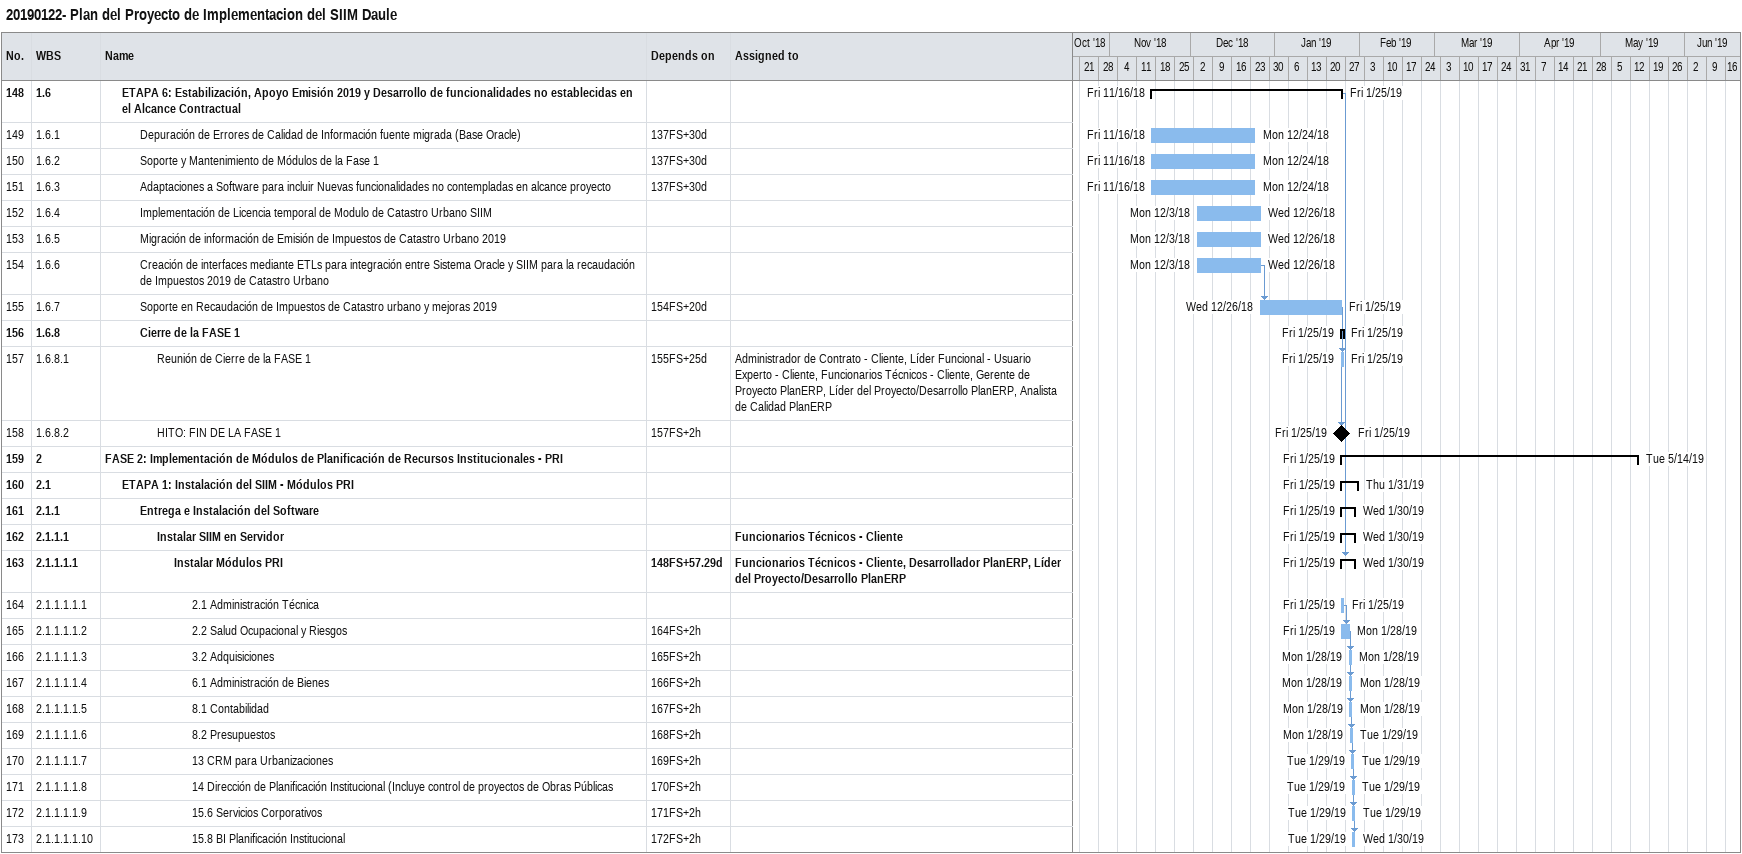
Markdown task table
20190122- Plan del Proyecto de Implementacion del SIIM Daule

| ID | WBS | Task | Start | Finish | Predecessors | Resources |
|---|---|---|---|---|---|---|
| 148 | 1.6 | **ETAPA 6: Estabilización, Apoyo Emisión 2019 y Desarrollo de funcionalidades no establecidas en el Alcance Contractual** | 2018-11-16 | 2019-01-25 |  |  |
| 149 | 1.6.1 | Depuración de Errores de Calidad de Información fuente migrada (Base Oracle) | 2018-11-16 | 2018-12-24 | 137FS+30d |  |
| 150 | 1.6.2 | Soporte y Mantenimiento de Módulos de la Fase 1 | 2018-11-16 | 2018-12-24 | 137FS+30d |  |
| 151 | 1.6.3 | Adaptaciones a Software para incluir Nuevas funcionalidades no contempladas en alcance proyecto | 2018-11-16 | 2018-12-24 | 137FS+30d |  |
| 152 | 1.6.4 | Implementación de Licencia temporal de Modulo de Catastro Urbano SIIM | 2018-12-03 | 2018-12-26 |  |  |
| 153 | 1.6.5 | Migración de información de Emisión de Impuestos de Catastro Urbano 2019 | 2018-12-03 | 2018-12-26 |  |  |
| 154 | 1.6.6 | Creación de interfaces mediante ETLs para integración entre Sistema Oracle y SIIM para la recaudación de Impuestos 2019 de Catastro Urbano | 2018-12-03 | 2018-12-26 |  |  |
| 155 | 1.6.7 | Soporte en Recaudación de Impuestos de Catastro urbano y mejoras 2019 | 2018-12-26 | 2019-01-25 | 154FS+20d |  |
| 156 | 1.6.8 | **Cierre de la FASE 1** | 2019-01-25 | 2019-01-25 |  |  |
| 157 | 1.6.8.1 | Reunión de Cierre de la FASE 1 | 2019-01-25 | 2019-01-25 | 155FS+25d | Administrador de Contrato - Cliente, Líder Funcional - Usuario Experto - Cliente, Funcionarios Técnicos - Cliente, Gerente de Proyecto PlanERP, Líder del Proyecto/Desarrollo PlanERP, Analista de Calidad PlanERP |
| 158 | 1.6.8.2 | HITO: FIN DE LA FASE 1 (milestone) | 2019-01-25 | 2019-01-25 | 157FS+2h |  |
| 159 | 2 | **FASE 2: Implementación de Módulos de Planificación de Recursos Institucionales - PRI** | 2019-01-25 | 2019-05-14 |  |  |
| 160 | 2.1 | **ETAPA 1: Instalación del SIIM - Módulos PRI** | 2019-01-25 | 2019-01-31 |  |  |
| 161 | 2.1.1 | **Entrega e Instalación del Software** | 2019-01-25 | 2019-01-30 |  |  |
| 162 | 2.1.1.1 | **Instalar SIIM en Servidor** | 2019-01-25 | 2019-01-30 |  | Funcionarios Técnicos - Cliente |
| 163 | 2.1.1.1.1 | **Instalar Módulos PRI** | 2019-01-25 | 2019-01-30 | 148FS+57.29d | Funcionarios Técnicos - Cliente, Desarrollador PlanERP, Líder del Proyecto/Desarrollo PlanERP |
| 164 | 2.1.1.1.1.1 | 2.1 Administración Técnica | 2019-01-25 | 2019-01-25 |  |  |
| 165 | 2.1.1.1.1.2 | 2.2 Salud Ocupacional y Riesgos | 2019-01-25 | 2019-01-28 | 164FS+2h |  |
| 166 | 2.1.1.1.1.3 | 3.2 Adquisiciones | 2019-01-28 | 2019-01-28 | 165FS+2h |  |
| 167 | 2.1.1.1.1.4 | 6.1 Administración de Bienes | 2019-01-28 | 2019-01-28 | 166FS+2h |  |
| 168 | 2.1.1.1.1.5 | 8.1 Contabilidad | 2019-01-28 | 2019-01-28 | 167FS+2h |  |
| 169 | 2.1.1.1.1.6 | 8.2 Presupuestos | 2019-01-28 | 2019-01-29 | 168FS+2h |  |
| 170 | 2.1.1.1.1.7 | 13 CRM para Urbanizaciones | 2019-01-29 | 2019-01-29 | 169FS+2h |  |
| 171 | 2.1.1.1.1.8 | 14 Dirección de Planificación Institucional (Incluye control de proyectos de Obras Públicas | 2019-01-29 | 2019-01-29 | 170FS+2h |  |
| 172 | 2.1.1.1.1.9 | 15.6 Servicios Corporativos | 2019-01-29 | 2019-01-29 | 171FS+2h |  |
| 173 | 2.1.1.1.1.10 | 15.8 BI Planificación Institucional | 2019-01-29 | 2019-01-30 | 172FS+2h |  |
